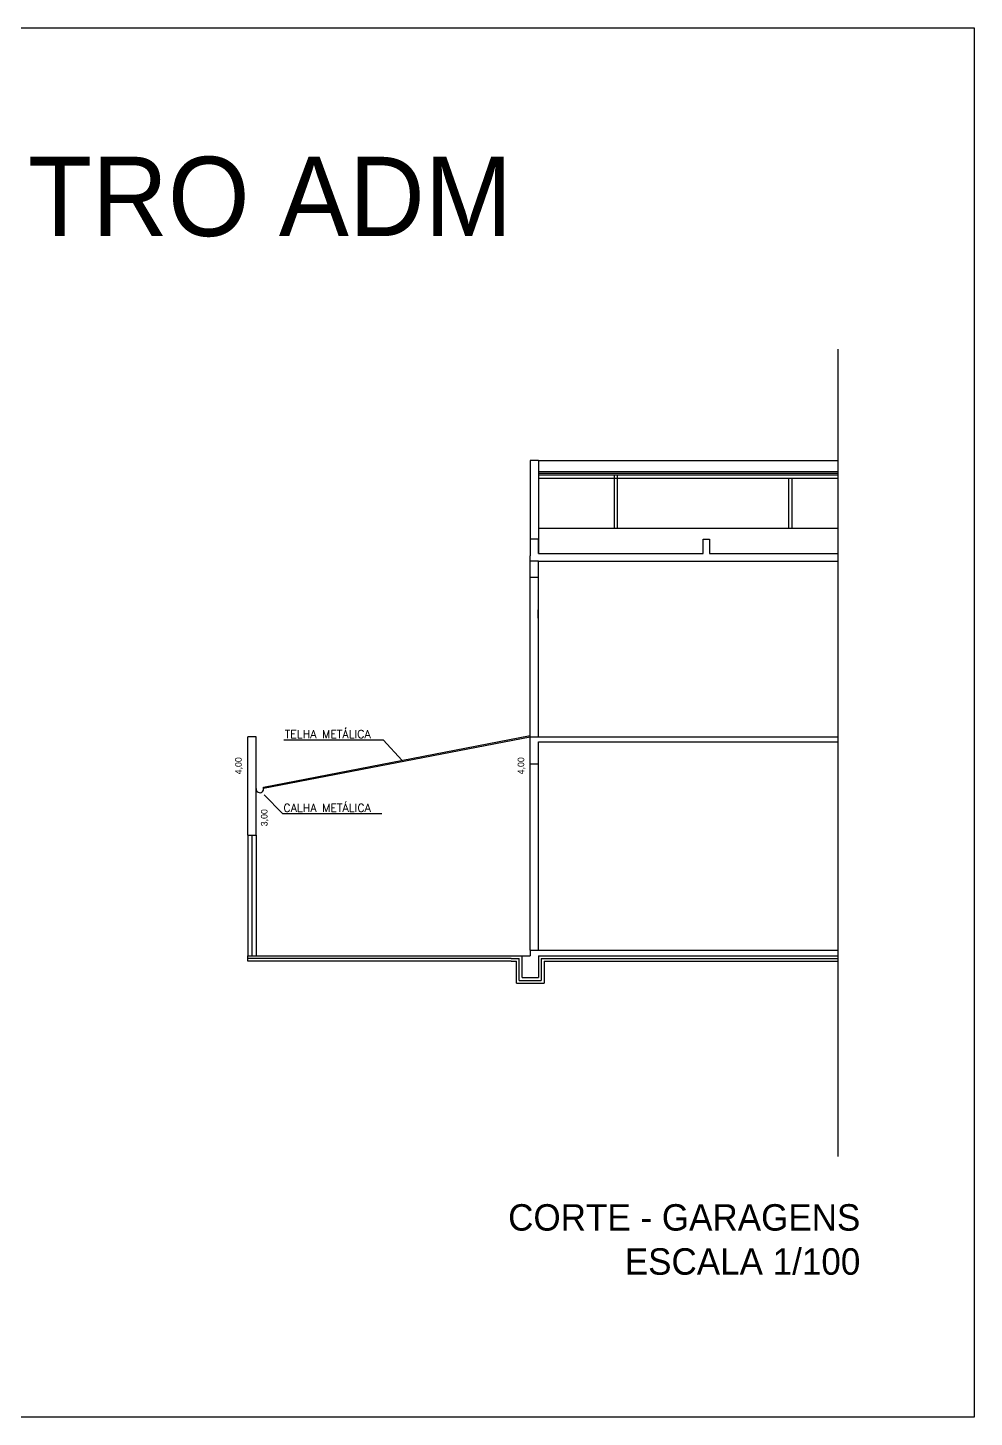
# Model space of a CAD drawing. Header units: inches. Extents: x 1211 to 1586, y 4594 to 4984.
# Drawn here: x 1241.72 to 1258.98, y 4664.73 to 4690.07 of the extents above; entities that cross this region are included whole.
import ezdxf

# ---------------------------------------------------------------- set-up
doc = ezdxf.new("R2010")
doc.units = ezdxf.units.IN
doc.header["$MEASUREMENT"] = 0
for name, color, linetype in [('0.1', 1, 'Continuous'), ('0.8', 8, 'Continuous'), ('01', 1, 'Continuous'), ('1', 1, 'Continuous'), ('COLUNAS', 5, 'Continuous'), ('Layer2', 2, 'Continuous'), ('PAREDE', 5, 'Continuous'), ('TEXTO', 8, 'Continuous')]:
    doc.layers.add(name, color=color, linetype=linetype)
doc.styles.add('ROMANS', font='romans', dxfattribs={"height": 0.2})
doc.dimstyles.new('COTAS INTERNA', dxfattribs={"dimtxt": 0.12, "dimasz": 0.18, "dimexe": 0.18, "dimexo": 0.0625, "dimgap": 0.09, "dimtad": 2, "dimjust": 1, "dimtoh": 1, "dimzin": 0, "dimdsep": 46, "dimtxsty": 'Standard', "dimblk": 'ARCHTICK', "dimcen": 0.09, "dimse1": 1, "dimse2": 1, "dimsd1": 1, "dimsd2": 1, "dimclrt": 7, "dimadec": 0, "dimazin": 0, "dimtfac": 1, "dimtofl": 0, "dimtmove": 0, "dimatfit": 1, "dimldrblk": 'ARCHTICK', "dimfxl": 1, "dimtolj": 2, "dimtzin": 0, "dimarcsym": 0})

# ---------------------------------------------------------------- blocks, each defined once
blk = doc.blocks.new('*D391')
at = {"layer": 'Defpoints', "color": 0, "transparency": 16777216}
for p in [(1250.885, 4677.139, 0), (1250.885, 4673.146, 0), (1250.885, 4673.146)]:
    blk.add_point(p, dxfattribs=at)
at = {"layer": 'Layer2', "color": 7, "transparency": 16777216, "insert": (1250.725, 4676.609), "char_height": 0.12, "attachment_point": 5, "rotation": 90}
blk.add_mtext('\\A2;4,00', dxfattribs=at)
blk = doc.blocks.new('_ARCHTICK')
at = {"color": 0, "linetype": 'ByBlock', "ltscale": 0.05, "const_width": 0.15}
blk.add_lwpolyline([(-0.5, -0.5), (0.5, 0.5)], dxfattribs=at)
blk = doc.blocks.new('*D392')
at = {"layer": 'Defpoints', "color": 0, "transparency": 16777216}
for p in [(1245.885, 4676.192, 0), (1245.885, 4673.146, 0), (1245.885, 4673.146)]:
    blk.add_point(p, dxfattribs=at)
at = {"layer": 'Layer2', "color": 7, "transparency": 16777216, "insert": (1246.045, 4675.662), "char_height": 0.12, "attachment_point": 5, "rotation": 90}
blk.add_mtext('\\A2;3,00', dxfattribs=at)
blk = doc.blocks.new('*D393')
at = {"layer": 'Defpoints', "color": 0, "transparency": 16777216}
for p in [(1245.735, 4677.139, 0), (1245.735, 4673.146, 0), (1245.735, 4673.146)]:
    blk.add_point(p, dxfattribs=at)
at = {"layer": 'Layer2', "color": 7, "transparency": 16777216, "insert": (1245.575, 4676.609), "char_height": 0.12, "attachment_point": 5, "rotation": 90}
blk.add_mtext('\\A2;4,00', dxfattribs=at)

msp = doc.modelspace()

# ---------------------------------------------------------------- linework, layer by layer
for p, q in [((1250.5348, 4673.0962, 0), (1245.7348, 4673.0962, 0)), ((1250.5348, 4673.0462, 0), (1245.7348, 4673.0462, 0)), ((1250.5348, 4673.0962, 0), (1250.6848, 4673.0962, 0)), ((1250.5348, 4673.0462, 0), (1250.6348, 4673.0462, 0)), ((1250.6348, 4672.6462, 0), (1250.6348, 4673.0462, 0)), ((1250.6848, 4672.6962, 0), (1250.6848, 4673.0962, 0)), ((1251.0848, 4673.0962, 0), (1256.4911, 4673.0962, 0)), ((1251.0848, 4673.0962, 0), (1251.0848, 4672.6962, 0)), ((1251.1348, 4673.0462, 0), (1256.4911, 4673.0462, 0)), ((1251.1348, 4673.0462, 0), (1251.1348, 4672.6462, 0)), ((1250.6348, 4672.6462, 0), (1251.1348, 4672.6462, 0)), ((1250.6848, 4672.6962, 0), (1251.0848, 4672.6962, 0))]:
    msp.add_line(p, q)
at = {"layer": '0.1'}
for p, q in [((1256.4911, 4681.969, -0.0001), (1251.0334, 4681.969, -0.0001)), ((1256.4911, 4681.939, -0.0001), (1251.0334, 4681.939, -0.0001)), ((1256.4911, 4681.909, -0.0001), (1251.0334, 4681.909, -0.0001)), ((1256.4911, 4681.849, -0.0001), (1251.0334, 4681.849, -0.0001)), ((1256.4911, 4680.939, -0.0001), (1251.0334, 4680.939, -0.0001))]:
    msp.add_line(p, q, dxfattribs=at)
at = {"layer": '01'}
for p, q in [((1252.4109, 4681.909, -0.0001), (1252.4109, 4680.939, -0.0001)), ((1252.4709, 4681.909, -0.0001), (1252.4709, 4680.939, -0.0001)), ((1255.5924, 4681.849, -0.0001), (1255.5924, 4680.939, -0.0001)), ((1255.6524, 4681.849, -0.0001), (1255.6524, 4680.939, -0.0001))]:
    msp.add_line(p, q, dxfattribs=at)
at = {"layer": '1'}
for q in [(1250.8834, 4682.179, -0.0001), (1256.4911, 4682.179, -0.0001)]:
    msp.add_line((1251.0334, 4682.179, -0.0001), q, dxfattribs=at)
at = {"layer": 'COLUNAS'}
msp.add_line((1246.0225, 4676.2017, 0), (1246.0187, 4676.2213, 0), dxfattribs=at)
at = {"layer": 'Layer2'}
for p, q in [((1256.4911, 4684.2039, 0), (1256.4911, 4669.486, 0)), ((1246.3887, 4677.0836, 0), (1248.2002, 4677.0836, 0)), ((1248.2002, 4677.0836, 0), (1248.5509, 4676.7043, 0)), ((1246.3652, 4675.7374, 0), (1246.0329, 4676.0806, 0)), ((1246.3652, 4675.7374, 0), (1248.1766, 4675.7374, 0)), ((1245.7348, 4675.3462, 0), (1245.7348, 4673.1462, 0)), ((1245.8098, 4675.3462, 0), (1245.8098, 4673.1462, 0)), ((1245.8848, 4675.3462, 0), (1245.8848, 4673.1462, 0))]:
    msp.add_line(p, q, dxfattribs=at)
msp.add_lwpolyline([(1258.9778, 4664.7298), (1211.1619, 4664.7298), (1211.1619, 4690.0671), (1258.9778, 4690.0671)], close=True, dxfattribs=at)
msp.add_arc((1245.9543, 4676.1879, 0), 0.0696, 176.2286, 11.47719, dxfattribs=at)
at = {"layer": 'PAREDE'}
for p, q in [((1250.8834, 4682.179, -0.0001), (1250.8834, 4680.439, -0.0001)), ((1251.0334, 4682.179, -0.0001), (1256.4911, 4682.179, -0.0001)), ((1251.0334, 4682.179, -0.0001), (1251.0334, 4680.479, -0.0001)), ((1251.0334, 4680.739, -0.0001), (1250.8834, 4680.739, -0.0001)), ((1254.0348, 4680.479, -0.0001), (1254.0348, 4680.739, -0.0001)), ((1254.0348, 4680.739, -0.0001), (1254.1548, 4680.739, -0.0001)), ((1254.1548, 4680.739, -0.0001), (1254.1548, 4680.479, -0.0001)), ((1250.8848, 4677.139, 0), (1250.8848, 4680.439, -0.0001)), ((1251.0334, 4680.339, -0.0001), (1250.8848, 4680.339, -0.0001)), ((1251.0334, 4680.479, -0.0001), (1254.0348, 4680.479, -0.0001)), ((1251.0334, 4680.339, -0.0001), (1256.4911, 4680.339, -0.0001)), ((1251.0334, 4677.139), (1251.0334, 4680.339, -0.0001)), ((1254.1548, 4680.479, -0.0001), (1256.4911, 4680.479, -0.0001)), ((1250.8834, 4680.049, 0), (1251.0334, 4680.049, 0)), ((1245.8848, 4677.139, 0), (1245.7348, 4677.139, 0)), ((1245.7348, 4675.3462, 0), (1245.7348, 4677.139, 0)), ((1245.8848, 4675.3462, 0), (1245.8848, 4677.139, 0)), ((1246.0187, 4676.2213, 0), (1250.8848, 4677.1593, 0)), ((1246.0225, 4676.2017, 0), (1250.8848, 4677.139, 0)), ((1250.8848, 4677.139, 0), (1256.4911, 4677.1398, 0)), ((1250.8848, 4677.0462, 0), (1250.8848, 4677.139, 0)), ((1250.8848, 4673.2462, 0), (1250.8848, 4677.0462, 0)), ((1251.0334, 4677.039, 0), (1251.0334, 4677.039, 0)), ((1251.0348, 4673.2462, 0), (1251.0348, 4677.0462, 0)), ((1251.0348, 4677.0462, 0), (1256.4911, 4677.0462, 0)), ((1250.8848, 4676.6462, 0), (1251.0348, 4676.6462, 0)), ((1245.7348, 4675.3462, 0), (1245.8848, 4675.3462, 0)), ((1250.8848, 4673.2462, 0), (1256.4911, 4673.2462, 0)), ((1250.8848, 4673.2462, 0), (1250.8848, 4673.1462, 0)), ((1245.7348, 4673.1462, 0), (1250.8848, 4673.1462, 0)), ((1245.7348, 4673.0462, 0), (1245.7348, 4673.1462, 0)), ((1250.5348, 4673.1462, 0), (1250.8848, 4673.1462, 0)), ((1250.7348, 4672.7462, 0), (1250.7348, 4673.1462, 0)), ((1251.0348, 4673.1462, 0), (1256.4911, 4673.1462, 0)), ((1251.0348, 4673.1462, 0), (1251.0348, 4672.7462, 0)), ((1250.7348, 4672.7462, 0), (1251.0348, 4672.7462, 0))]:
    msp.add_line(p, q, dxfattribs=at)
for points, elevation in [([(1251.0334, 4680.479), (1251.0334, 4680.739)], -0.0001), ([(1251.0304, 4679.3033), (1251.0304, 4679.3033), (1251.0302, 4679.4533)], 0)]:
    msp.add_lwpolyline(points, dxfattribs=dict(at, elevation=elevation))

# ---------------------------------------------------------------- texts
at = {"layer": '0.8', "extrusion": (-0.141435, 3.16192e-13, 0.989948), "attachment_point": 9, "text_direction": (0.989948, 0, 0.141435)}
for s, insert, char_height, width in [('\\A1;GARAGENS - CENTRO ADM', (1250.5567, 4686.248, 0.0567), 1.446886, 41.192764), ('\\A1;CORTE - GARAGENS\\PESCALA 1/100', (1256.9018, 4667.3214, 0.0189), 0.482295, 13.730921)]:
    msp.add_mtext(s, dxfattribs=dict(at, insert=insert, char_height=char_height, width=width))
at = {"layer": 'TEXTO', "color": 7, "style": 'ROMANS'}
for s, p in [('TELHA METÁLICA', (1246.4074, 4677.114, 0)), ('CALHA METÁLICA', (1246.3839, 4675.7678, 0))]:
    msp.add_text(s, height=0.147, dxfattribs=at).set_placement(p)

# ---------------------------------------------------------------- dimensions: what is measured, and where the dimension line sits
at = {"layer": 'Layer2'}
for base, p1, p2, text, picture, middle in [((1245.7348, 4673.1462, 0), (1245.7348, 4677.139, 0), (1245.7348, 4673.1462, 0), '4,00', '*D393', (1245.5748, 4676.609, 0)), ((1250.8848, 4673.1462, 0), (1250.8848, 4677.139, 0), (1250.8848, 4673.1462, 0), '4,00', '*D391', (1250.7248, 4676.609, 0)), ((1245.8848, 4673.1462, 0), (1245.8848, 4676.1924, 0), (1245.8848, 4673.1462, 0), '3,00', '*D392', (1246.0448, 4675.6624, 0))]:
    dim = msp.add_linear_dim(base=base, p1=p1, p2=p2, angle=90, text=text, dimstyle='COTAS INTERNA', dxfattribs=at)
    dim.commit()
    dim.dimension.update_dxf_attribs({"geometry": picture, "text_midpoint": middle})

doc.saveas('drawing.dxf')
